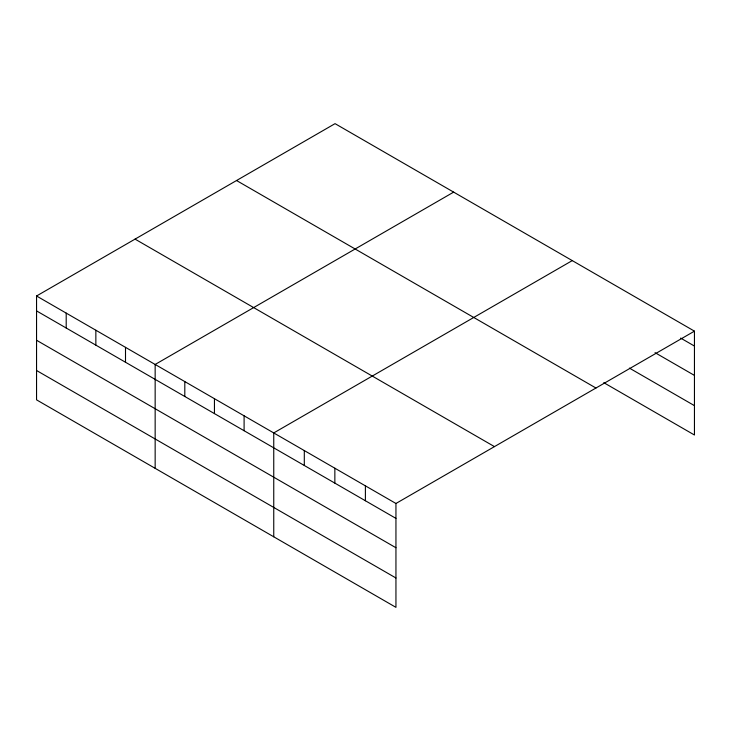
<?xml version="1.0" encoding="UTF-8"?>
<svg xmlns="http://www.w3.org/2000/svg" width="731" height="731" viewBox="0 0 731 731"><rect width="100%" height="100%" fill="white"/><g stroke="black" fill="none" stroke-linecap="round" stroke-linejoin="round"><path stroke-width="1.1" d="M395.946 547.747L395.946 503.485L36.55 295.991L36.55 399.848L395.946 607.351L395.946 547.747L36.55 340.253M603.788 382.669L694.45 435.009L694.45 331.152L335.054 123.649L36.55 295.991M453.649 192.125L155.155 364.458L155.155 468.324M572.254 260.601L273.75 432.935L273.75 536.801M395.946 503.485L694.45 331.152M680.652 338.087L694.45 346.055M655.031 352.653L694.45 375.405M629.409 368.104L694.45 405.65M236.542 180.52L595.948 388.024M135.052 239.119L494.458 446.614M36.55 310.894L395.946 518.389M36.55 370.498L395.946 577.993M365.399 485.85L365.399 500.753M334.853 468.215L334.853 483.118M304.306 450.57L304.306 465.473M244.099 415.82L244.099 430.723M214.448 398.697L214.448 413.6M184.806 381.582L184.806 396.485M125.504 347.344L125.504 362.247M95.852 330.229L95.852 345.133M66.201 313.106L66.201 328.009"/></g></svg>
